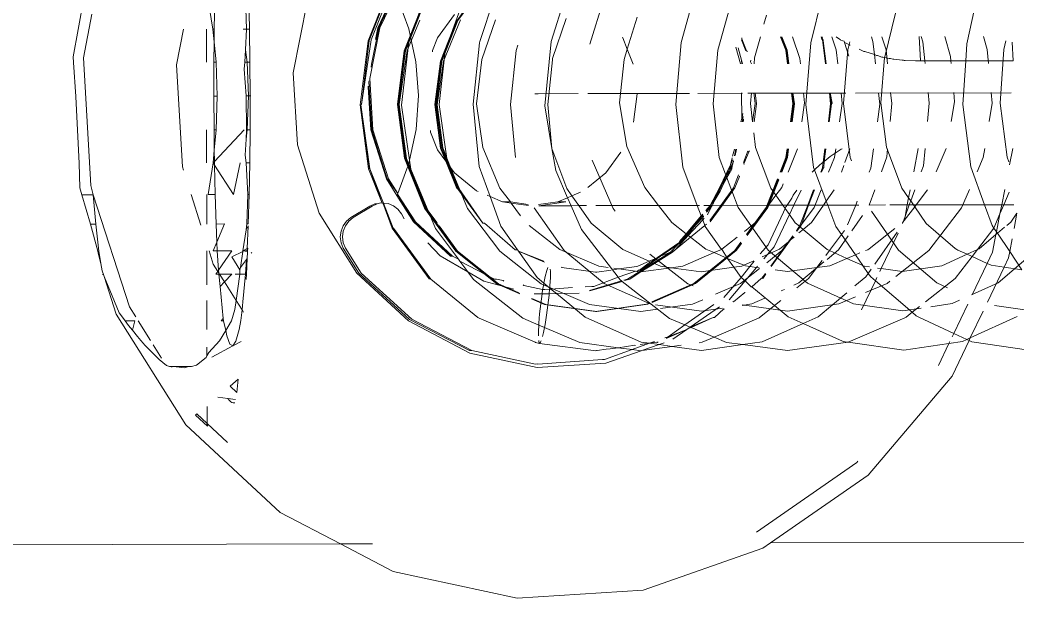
# Model space of a CAD drawing. Header units: millimetres. Extents: x 567392 to 582402, y 4512800 to 4518063.
# Drawn here: x 569163.298 to 569167.962, y 4514460.156 to 4514462.859 of the extents above; entities that cross this region are included whole.
import ezdxf

# ---------------------------------------------------------------- set-up
doc = ezdxf.new("R2010")
doc.units = ezdxf.units.MM
doc.layers.add('a_8', color=8, linetype='Continuous', lineweight=0)

# ---------------------------------------------------------------- blocks, each defined once
blk = doc.blocks.new('A$C4A613EE6')
for p, q in [((560.983, -400.029), (561.071, -439.937)), ((547.807, -427.984), (548.903, -429.287)), ((550.201, -427.819), (549.964, -429.452)), ((552.049, -427.848), (551.663, -430.512)), ((538.521, -428.579), (537.654, -428.633)), ((538.526, -430.802), (538.521, -428.579)), ((545.255, -428.554), (545.256, -429.017)), ((545.657, -428.406), (546.066, -428.691)), ((546.365, -428.531), (545.657, -428.406)), ((548.297, -428.174), (547.448, -428.742)), ((548.297, -428.174), (548.176, -429.009)), ((550.489, -428.395), (551.485, -430.588)), ((538, -429.016), (537.598, -428.93)), ((540.513, -429.192), (538, -429.016)), ((540.017, -428.683), (540.033, -435.95)), ((543.033, -428.866), (540.513, -429.192)), ((543.398, -428.754), (542.624, -428.603)), ((543.249, -428.786), (543.033, -428.866)), ((545.256, -429.117), (544.547, -428.978)), ((544.675, -428.767), (545.256, -429.017)), ((545.256, -429.017), (545.679, -429.199)), ((545.256, -429.017), (545.256, -429.117)), ((546.066, -428.691), (546.223, -428.877)), ((546.312, -428.983), (546.591, -429.315)), ((547.448, -428.742), (546.591, -429.315)), ((547.448, -428.742), (546.848, -428.625)), ((547.733, -428.798), (547.448, -428.742)), ((548.176, -429.009), (547.733, -428.798)), ((548.176, -429.009), (548.09, -429.605)), ((549.807, -429.788), (548.176, -429.009)), ((545.679, -429.199), (545.256, -429.117)), ((545.256, -429.117), (545.258, -429.917)), ((545.679, -429.199), (546.349, -429.488)), ((546.519, -429.364), (545.679, -429.199)), ((546.349, -429.488), (546.222, -429.562)), ((546.519, -429.364), (546.349, -429.488)), ((546.349, -429.488), (547.352, -430.254)), ((546.591, -429.315), (546.519, -429.364)), ((546.654, -429.39), (546.519, -429.364)), ((546.591, -429.315), (546.654, -429.39)), ((546.654, -429.39), (547.317, -430.178)), ((547.479, -429.551), (546.654, -429.39)), ((548.903, -429.287), (549.467, -430.527)), ((537.389, -429.967), (538.003, -429.793)), ((538.003, -429.793), (538.65, -429.733)), ((540.005, -429.608), (540.514, -429.561)), ((540.514, -429.561), (541.362, -429.703)), ((542.627, -429.914), (543.054, -429.986)), ((545.258, -429.917), (543.492, -430.567)), ((546.222, -429.562), (545.258, -429.917)), ((545.258, -429.917), (545.265, -433.125)), ((548, -429.799), (547.479, -429.551)), ((548, -429.799), (547.676, -430.502)), ((548.09, -429.605), (548, -429.799)), ((549.477, -430.504), (548, -429.799)), ((537.732, -430.747), (535.147, -430.191)), ((543.054, -429.986), (543.715, -430.27)), ((547.317, -430.178), (547.352, -430.254)), ((547.352, -430.254), (547.57, -430.734)), ((547.352, -430.254), (547.676, -430.502)), ((551.485, -430.588), (550.236, -429.992)), ((538.526, -430.802), (537.732, -430.747)), ((540.569, -430.944), (538.526, -430.802)), ((538.527, -431.501), (538.526, -430.802)), ((543.492, -430.567), (540.569, -430.944)), ((544.551, -430.63), (545.4, -430.995)), ((547.57, -430.734), (547.384, -431.176)), ((547.676, -430.502), (547.57, -430.734)), ((547.57, -430.734), (548.106, -431.914)), ((547.676, -430.502), (548.705, -431.289)), ((551.272, -431.361), (549.906, -430.709)), ((551.556, -430.745), (551.272, -431.361)), ((551.485, -430.588), (551.556, -430.745)), ((551.602, -430.644), (551.485, -430.588)), ((551.602, -430.644), (551.556, -430.745)), ((551.556, -430.745), (551.65, -430.952)), ((551.663, -430.512), (551.602, -430.644)), ((553.269, -431.44), (551.602, -430.644)), ((540.009, -431.363), (540.44, -431.323)), ((540.44, -431.323), (541.366, -431.478)), ((545.4, -430.995), (547.402, -432.526)), ((547.31, -431.299), (546.127, -432.649)), ((547.346, -431.221), (547.31, -431.299)), ((547.384, -431.176), (547.346, -431.221)), ((548.705, -431.289), (549.801, -432.687)), ((549.726, -431.099), (549.878, -431.433)), ((551.272, -431.361), (550.519, -432.998)), ((551.428, -431.435), (551.272, -431.361)), ((551.65, -430.952), (551.742, -431.585)), ((537.393, -431.782), (538.325, -431.519)), ((538.325, -431.519), (538.527, -431.501)), ((538.527, -431.501), (538.654, -431.489)), ((538.53, -432.717), (538.527, -431.501)), ((542.631, -431.72), (543.719, -432.188)), ((549.144, -431.649), (548.914, -432.148)), ((549.878, -431.433), (550.023, -432.427)), ((551.742, -431.585), (551.649, -431.541)), ((551.742, -431.585), (552.05, -433.698)), ((552.778, -432.079), (551.742, -431.585)), ((557.902, -435.359), (553.269, -431.44)), ((548.914, -432.148), (547.38, -433.946)), ((548.106, -431.914), (548.378, -433.779)), ((537.642, -432.812), (538.53, -432.717)), ((538.53, -432.717), (538.657, -432.703)), ((538.53, -432.916), (538.53, -432.717)), ((540.012, -432.558), (540.514, -432.504)), ((540.514, -432.504), (541.368, -432.583)), ((542.633, -432.7), (543.43, -432.774)), ((543.43, -432.774), (543.721, -432.879)), ((544.555, -432.583), (545.265, -433.125)), ((546.127, -432.649), (545.348, -433.188)), ((547.402, -432.526), (548.617, -434.076)), ((537.395, -432.89), (537.642, -432.812)), ((537.395, -432.981), (538.53, -432.916)), ((538.512, -433.632), (538.531, -433.157)), ((538.531, -433.157), (538.53, -432.916)), ((542.634, -433.02), (543.721, -433.232)), ((544.557, -433.183), (545.08, -433.374)), ((545.265, -433.125), (545.348, -433.188)), ((545.265, -433.125), (545.265, -433.245)), ((545.348, -433.188), (545.265, -433.245)), ((545.348, -433.188), (545.988, -433.675)), ((550.021, -432.967), (550.286, -433.306)), ((550.09, -432.886), (550.214, -433.739)), ((550.445, -433.121), (550.286, -433.306)), ((550.445, -433.121), (550.519, -432.998)), ((538.504, -433.718), (538.513, -433.684)), ((538.513, -433.684), (538.512, -433.632)), ((544.941, -433.47), (544.486, -433.785)), ((544.557, -433.395), (544.941, -433.47)), ((545.08, -433.374), (544.941, -433.47)), ((544.941, -433.47), (545.266, -433.534)), ((545.265, -433.245), (545.08, -433.374)), ((545.08, -433.374), (545.266, -433.441)), ((545.265, -433.245), (545.266, -433.441)), ((545.266, -433.441), (545.812, -433.64)), ((545.266, -433.441), (545.266, -433.534)), ((545.266, -433.534), (545.812, -433.64)), ((545.266, -433.534), (545.268, -434.354)), ((545.812, -433.64), (545.988, -433.675)), ((545.812, -433.64), (546.054, -433.728)), ((545.988, -433.675), (546.054, -433.728)), ((550.286, -433.306), (548.82, -435.026)), ((550.286, -433.306), (550.506, -433.586)), ((550.547, -433.642), (550.506, -433.586)), ((550.547, -433.642), (551.683, -436.302)), ((552.05, -433.698), (551.683, -436.302)), ((538.337, -434.591), (536.292, -434.082)), ((538.456, -434.157), (538.504, -433.771)), ((538.456, -434.21), (538.456, -434.157)), ((538.504, -433.771), (538.504, -433.718)), ((544.486, -433.785), (542.571, -434.505)), ((547.38, -433.946), (545.557, -435.208)), ((546.054, -433.728), (546.099, -433.763)), ((546.099, -433.763), (546.132, -433.757)), ((546.374, -434.114), (547.319, -435.316)), ((546.532, -434.005), (548.029, -435.051)), ((546.593, -433.963), (548.241, -434.749)), ((548.378, -433.779), (548.241, -434.749)), ((550.214, -433.739), (549.888, -436.046)), ((537.399, -434.72), (538.008, -434.527)), ((538.008, -434.527), (538.661, -434.457)), ((538.376, -434.594), (538.337, -434.591)), ((538.361, -434.677), (538.376, -434.594)), ((538.376, -434.594), (538.422, -434.38)), ((540.489, -434.765), (538.376, -434.594)), ((538.422, -434.327), (538.456, -434.21)), ((538.422, -434.38), (538.422, -434.327)), ((540.016, -434.312), (540.524, -434.257)), ((542.571, -434.505), (540.489, -434.765)), ((540.524, -434.257), (541.372, -434.336)), ((542.637, -434.453), (543.01, -434.487)), ((543.01, -434.487), (543.725, -434.747)), ((545.268, -434.549), (545.27, -435.316)), ((548.836, -434.355), (548.933, -434.479)), ((548.933, -434.479), (549.364, -435.489)), ((537.618, -435.142), (538.238, -435.073)), ((538.094, -435.514), (538.238, -435.073)), ((538.238, -435.073), (538.285, -434.98)), ((538.238, -435.073), (538.662, -435.027)), ((538.285, -434.928), (538.361, -434.73)), ((538.285, -434.98), (538.285, -434.928)), ((538.361, -434.73), (538.361, -434.677)), ((540.017, -434.878), (540.56, -434.818)), ((540.56, -434.818), (541.373, -434.934)), ((544.561, -435.051), (545.279, -435.312)), ((548.241, -434.749), (548.216, -434.922)), ((548.241, -434.749), (548.374, -434.813)), ((548.82, -435.026), (548.633, -435.244)), ((548.664, -434.951), (548.82, -435.026)), ((548.82, -435.026), (550.175, -435.672)), ((537.4, -435.215), (537.618, -435.142)), ((537.979, -435.784), (538.094, -435.567)), ((538.094, -435.567), (538.094, -435.514)), ((542.638, -435.113), (543.553, -435.243)), ((543.553, -435.243), (543.726, -435.314)), ((547.319, -435.316), (547.36, -435.372)), ((547.36, -435.372), (547.394, -435.491)), ((548.468, -435.358), (548.124, -435.596)), ((548.136, -435.533), (548.124, -435.596)), ((548.164, -435.295), (548.136, -435.533)), ((548.272, -435.221), (548.468, -435.358)), ((548.633, -435.244), (548.468, -435.358)), ((548.468, -435.358), (548.635, -435.474)), ((548.635, -435.474), (549.056, -435.98)), ((561.071, -439.937), (557.902, -435.359)), ((545.09, -435.873), (545.271, -435.947)), ((545.271, -435.805), (545.271, -435.947)), ((545.271, -435.947), (546.202, -436.329)), ((545.271, -435.947), (545.274, -437.254)), ((545.755, -435.623), (546.476, -436.126)), ((547.595, -435.962), (546.647, -436.618)), ((547.505, -435.751), (547.595, -435.962)), ((548.1, -435.613), (547.595, -435.962)), ((547.595, -435.962), (547.765, -436.359)), ((548.1, -435.613), (547.765, -436.359)), ((548.124, -435.596), (548.1, -435.613)), ((548.1, -435.613), (548.114, -435.645)), ((549.562, -435.951), (549.895, -436.731)), ((557.315, -435.897), (557.251, -435.843)), ((560.56, -440.584), (557.315, -435.897)), ((537.597, -436.555), (537.608, -436.485)), ((537.608, -436.485), (537.675, -436.464)), ((538.016, -436.321), (537.646, -436.229)), ((537.675, -436.464), (537.778, -436.219)), ((537.675, -436.464), (538.311, -436.263)), ((537.778, -436.219), (537.805, -436.222)), ((540.529, -436.525), (538.016, -436.321)), ((540.034, -436.402), (540.035, -436.849)), ((543.041, -436.211), (540.529, -436.525)), ((542.641, -436.219), (543.283, -436.453)), ((543.204, -436.15), (543.041, -436.211)), ((543.419, -436.502), (543.729, -436.615)), ((546.457, -436.476), (546.647, -436.618)), ((546.718, -436.295), (547.361, -436.744)), ((547.765, -436.359), (547.397, -437.178)), ((547.765, -436.359), (548.107, -437.16)), ((549.888, -436.046), (548.923, -438.195)), ((549.376, -436.364), (550.494, -437.706)), ((551.641, -436.558), (551.662, -436.446)), ((551.683, -436.302), (551.662, -436.446)), ((551.683, -436.302), (552.074, -439.143)), ((537.404, -436.862), (537.542, -436.651)), ((537.404, -437.059), (538.019, -436.853)), ((537.579, -436.641), (537.597, -436.555)), ((538.019, -436.853), (538.666, -436.782)), ((540.021, -436.633), (540.529, -436.577)), ((540.035, -436.849), (540.044, -440.994)), ((540.529, -436.577), (541.377, -436.697)), ((542.663, -436.622), (542.642, -436.582)), ((542.642, -436.877), (543.05, -436.935)), ((543.008, -437.141), (542.663, -436.622)), ((543.05, -436.935), (543.73, -437.213)), ((544.565, -436.951), (545.095, -437.321)), ((546.269, -436.879), (545.274, -437.254)), ((546.647, -436.618), (546.269, -436.879)), ((546.647, -436.618), (547.397, -437.178)), ((547.361, -436.744), (547.81, -437.283)), ((549.895, -436.731), (550.226, -439.137)), ((550.809, -438.41), (551.641, -436.558)), ((537.548, -437.503), (538.667, -437.357)), ((537.587, -437.47), (538.667, -437.321)), ((540.022, -437.144), (540.508, -437.049)), ((540.022, -437.144), (540.533, -437.077)), ((540.022, -437.18), (540.544, -437.118)), ((540.508, -437.049), (540.533, -437.077)), ((540.533, -437.077), (541.378, -437.185)), ((540.544, -437.118), (541.378, -437.226)), ((542.643, -437.346), (543.232, -437.421)), ((542.643, -437.389), (543.27, -437.469)), ((543.232, -437.421), (543.008, -437.141)), ((543.232, -437.421), (543.523, -437.433)), ((543.27, -437.469), (543.232, -437.421)), ((543.523, -437.433), (543.526, -437.459)), ((545.095, -437.321), (543.63, -437.873)), ((545.274, -437.254), (545.095, -437.321)), ((545.095, -437.321), (545.275, -437.447)), ((545.274, -437.254), (545.275, -437.447)), ((547.352, -437.277), (546.412, -438.404)), ((547.397, -437.178), (547.352, -437.277)), ((547.397, -437.178), (547.625, -437.348)), ((547.933, -437.432), (548.915, -438.61)), ((548.107, -437.16), (548.191, -437.771)), ((537.694, -438.052), (535.375, -437.474)), ((537.405, -437.523), (537.488, -437.507)), ((537.405, -437.56), (537.535, -437.527)), ((537.488, -437.507), (537.545, -437.467)), ((537.535, -437.527), (537.548, -437.503)), ((537.545, -437.467), (537.587, -437.47)), ((543.27, -437.469), (543.528, -437.503)), ((543.398, -437.63), (543.27, -437.469)), ((543.63, -437.873), (543.398, -437.63)), ((543.63, -437.873), (543.511, -437.917)), ((543.526, -437.459), (543.731, -437.54)), ((543.528, -437.503), (543.731, -437.583)), ((543.732, -437.98), (543.63, -437.873)), ((544.566, -437.556), (545.393, -437.895)), ((544.567, -437.871), (545.276, -438.151)), ((545.275, -437.447), (546.087, -438.015)), ((545.275, -437.447), (545.276, -438.151)), ((545.393, -437.895), (546.486, -438.712)), ((547.858, -437.522), (548.191, -437.771)), ((548.191, -437.771), (548.378, -439.131)), ((548.191, -437.771), (548.713, -438.16)), ((550.494, -437.706), (550.809, -438.41)), ((540.569, -438.284), (537.694, -438.052)), ((540.025, -438.388), (540.498, -438.336)), ((540.498, -438.336), (541.381, -438.461)), ((543.511, -437.917), (540.569, -438.284)), ((544.567, -437.913), (545.276, -438.193)), ((545.276, -438.151), (546.303, -438.533)), ((545.276, -438.151), (545.276, -438.193)), ((545.276, -438.193), (546.263, -438.582)), ((545.276, -438.193), (545.278, -438.841)), ((546.087, -438.015), (546.412, -438.404)), ((548.923, -438.195), (547.384, -440.038)), ((548.713, -438.16), (549.141, -438.7)), ((537.408, -438.903), (538.419, -438.564)), ((538.419, -438.564), (538.67, -438.536)), ((540.534, -438.816), (540.026, -438.893)), ((540.534, -438.83), (540.026, -438.897)), ((540.534, -438.816), (541.382, -438.924)), ((540.534, -438.83), (541.382, -438.938)), ((542.646, -438.667), (543.734, -439.113)), ((545.278, -438.841), (544.568, -438.502)), ((544.813, -438.878), (544.569, -438.697)), ((546.104, -438.772), (545.712, -439.048)), ((546.263, -438.582), (546.104, -438.772)), ((546.309, -438.56), (546.263, -438.582)), ((546.263, -438.582), (546.308, -438.6)), ((546.412, -438.404), (546.303, -438.533)), ((546.303, -438.533), (546.309, -438.56)), ((546.308, -438.6), (546.477, -438.723)), ((546.309, -438.56), (546.498, -438.698)), ((546.412, -438.404), (546.577, -438.603)), ((546.766, -438.83), (546.902, -438.993)), ((548.915, -438.61), (549.02, -438.845)), ((550.493, -439.113), (550.809, -438.41)), ((550.809, -438.41), (551.668, -440.328)), ((538.024, -439.158), (537.409, -439.403)), ((538.024, -439.173), (537.409, -439.418)), ((537.409, -439.402), (538.022, -439.183)), ((538.024, -439.188), (537.409, -439.433)), ((538.006, -439.199), (537.409, -439.444)), ((538.024, -439.202), (537.409, -439.448)), ((538.024, -439.217), (537.41, -439.462)), ((538.671, -439.098), (538.006, -439.199)), ((538.022, -439.183), (538.671, -439.106)), ((538.671, -439.074), (538.024, -439.158)), ((538.671, -439.088), (538.024, -439.173)), ((538.671, -439.103), (538.024, -439.188)), ((538.671, -439.118), (538.024, -439.202)), ((538.671, -439.133), (538.024, -439.217)), ((540.534, -438.845), (540.026, -438.911)), ((540.534, -438.86), (540.026, -438.926)), ((540.534, -438.875), (540.026, -438.941)), ((540.026, -438.945), (540.534, -438.884)), ((540.534, -438.889), (540.026, -438.956)), ((540.534, -438.845), (541.382, -438.953)), ((540.534, -438.86), (541.382, -438.968)), ((540.534, -438.875), (541.382, -438.983)), ((540.534, -438.884), (541.382, -438.994)), ((540.534, -438.889), (541.382, -438.997)), ((542.647, -439.085), (543.046, -439.136)), ((542.647, -439.1), (543.046, -439.151)), ((542.647, -439.115), (543.046, -439.165)), ((542.647, -439.129), (543.046, -439.18)), ((542.647, -439.144), (543.046, -439.195)), ((542.647, -439.157), (543.048, -439.208)), ((542.647, -439.159), (543.046, -439.209)), ((543.046, -439.136), (543.735, -439.408)), ((543.046, -439.151), (543.735, -439.423)), ((543.046, -439.165), (543.735, -439.438)), ((543.046, -439.18), (543.735, -439.453)), ((543.046, -439.195), (543.735, -439.468)), ((543.046, -439.209), (543.735, -439.482)), ((543.048, -439.208), (543.735, -439.48)), ((544.813, -438.878), (544.943, -438.934)), ((545.278, -439.16), (544.943, -438.934)), ((545.712, -439.048), (545.278, -438.841)), ((545.278, -438.841), (545.278, -439.16)), ((545.354, -439.211), (545.278, -439.16)), ((545.278, -439.16), (545.279, -439.352)), ((545.429, -439.247), (545.279, -439.352)), ((545.354, -439.211), (545.429, -439.247)), ((545.712, -439.048), (545.429, -439.247)), ((545.429, -439.247), (545.609, -439.331)), ((547.221, -439.768), (545.712, -439.048)), ((546.713, -438.894), (546.985, -439.092)), ((546.719, -438.886), (547.4, -439.394)), ((546.733, -438.87), (546.902, -438.993)), ((546.902, -438.993), (548.141, -439.898)), ((546.902, -438.993), (546.985, -439.092)), ((546.985, -439.092), (548.123, -439.92)), ((546.985, -439.092), (547.336, -439.514)), ((548.378, -439.131), (548.302, -439.706)), ((549.216, -439.281), (549.283, -439.431)), ((550.226, -439.137), (549.943, -441.258)), ((549.968, -439.741), (550.493, -439.113)), ((552.074, -439.143), (551.796, -441.226)), ((544.041, -439.603), (545.386, -440.134)), ((544.042, -439.601), (545.388, -440.132)), ((544.05, -439.592), (545.386, -440.121)), ((544.06, -439.581), (545.386, -440.106)), ((544.07, -439.571), (545.386, -440.091)), ((544.08, -439.56), (545.386, -440.076)), ((544.09, -439.549), (545.386, -440.061)), ((544.285, -439.339), (544.453, -439.408)), ((544.453, -439.408), (544.815, -439.678)), ((544.815, -439.678), (544.478, -439.916)), ((545.279, -439.352), (544.815, -439.678)), ((544.815, -439.678), (545.28, -440.025)), ((545.279, -439.352), (545.28, -440.025)), ((545.609, -439.331), (547.125, -440.046)), ((547.589, -440.079), (547.221, -439.768)), ((547.336, -439.514), (547.589, -440.079)), ((547.4, -439.394), (547.966, -440.107)), ((549.1, -440.802), (549.968, -439.741)), ((549.73, -439.441), (549.968, -439.741)), ((549.968, -439.741), (550.539, -440.459)), ((536.812, -440.237), (536.387, -440.119)), ((544.478, -439.916), (542.584, -440.63)), ((545.28, -440.025), (546.087, -440.628)), ((545.28, -440.025), (545.285, -442.194)), ((547.384, -440.038), (545.379, -441.448)), ((545.386, -440.061), (546.694, -441.017)), ((545.386, -440.076), (546.683, -441.024)), ((545.386, -440.091), (546.673, -441.032)), ((545.386, -440.106), (546.663, -441.039)), ((545.386, -440.121), (546.652, -441.046)), ((545.386, -440.134), (546.643, -441.052)), ((545.388, -440.132), (546.649, -441.049)), ((547.125, -440.046), (547.559, -440.409)), ((547.589, -440.079), (547.694, -440.314)), ((547.788, -440.248), (547.589, -440.079)), ((548.471, -440.173), (548.694, -440.335)), ((548.489, -440.152), (548.691, -440.278)), ((549.628, -440.203), (549.896, -440.802)), ((561.314, -440.288), (561.071, -439.937)), ((538.392, -440.678), (537.412, -440.404)), ((538.674, -440.703), (538.392, -440.678)), ((540.03, -440.65), (540.536, -440.583)), ((540.03, -440.709), (540.524, -440.65)), ((540.524, -440.65), (541.386, -440.768)), ((540.536, -440.583), (541.386, -440.692)), ((542.584, -440.63), (541.902, -440.708)), ((546.087, -440.628), (546.503, -441.151)), ((547.903, -440.696), (548.143, -440.897)), ((548.185, -440.583), (548.13, -440.537)), ((548.185, -440.583), (548.143, -440.897)), ((548.2, -440.469), (548.185, -440.583)), ((548.818, -441.119), (548.185, -440.583)), ((548.239, -440.451), (548.939, -441.332)), ((548.691, -440.278), (548.7, -440.306)), ((548.7, -440.306), (548.694, -440.335)), ((548.694, -440.335), (548.702, -440.364)), ((548.702, -440.364), (549.1, -440.802)), ((550.539, -440.459), (551.448, -442.571)), ((551.668, -440.328), (551.796, -441.226)), ((563.274, -445.891), (561.314, -440.288)), ((537.495, -441.274), (538.055, -441.051)), ((537.552, -441.29), (538.066, -441.079)), ((538.055, -441.051), (538.089, -441.014)), ((538.502, -440.849), (538.574, -440.863)), ((538.574, -440.863), (538.675, -440.826)), ((540.521, -440.868), (540.03, -440.824)), ((541.386, -440.768), (540.521, -440.868)), ((542.735, -440.909), (542.745, -440.936)), ((542.745, -440.936), (543.349, -441.172)), ((542.758, -440.971), (542.784, -441)), ((542.784, -441), (543.283, -441.197)), ((543.349, -441.172), (543.374, -441.162)), ((547.874, -440.716), (548.083, -441.181)), ((548.116, -441.102), (548.083, -441.181)), ((548.143, -440.897), (548.116, -441.102)), ((548.143, -440.897), (548.664, -441.304)), ((548.664, -441.304), (548.818, -441.119)), ((548.818, -441.119), (549.096, -440.831)), ((549.708, -441.872), (548.818, -441.119)), ((549.1, -440.802), (549.096, -440.831)), ((549.337, -441.127), (549.367, -441.133)), ((549.367, -441.133), (549.796, -441.664)), ((549.896, -440.802), (549.962, -441.262)), ((537.46, -441.265), (537.495, -441.274)), ((538.676, -441.34), (537.89, -441.552)), ((538.492, -441.284), (537.924, -441.437)), ((538.676, -441.234), (538.492, -441.284)), ((538.676, -441.274), (538.492, -441.284)), ((541.23, -441.278), (540.031, -441.294)), ((540.044, -441.245), (540.049, -443.334)), ((541.23, -441.278), (540.987, -441.226)), ((541.387, -441.26), (541.13, -441.21)), ((541.387, -441.316), (541.23, -441.278)), ((541.301, -441.19), (541.248, -441.196)), ((541.387, -441.211), (541.301, -441.19)), ((542.959, -441.591), (542.653, -441.517)), ((542.959, -441.591), (542.653, -441.551)), ((542.968, -441.62), (542.653, -441.551)), ((542.993, -441.704), (542.653, -441.622)), ((545.379, -441.448), (543.045, -442.328)), ((543.853, -441.421), (544.468, -441.664)), ((543.917, -441.397), (543.943, -441.387)), ((543.943, -441.387), (544.462, -441.593)), ((544.462, -441.593), (545.285, -442.194)), ((546.772, -441.491), (547.339, -442.205)), ((547.013, -441.322), (547.396, -441.601)), ((547.019, -441.318), (547.397, -441.593)), ((547.022, -441.316), (547.395, -441.589)), ((547.032, -441.308), (547.395, -441.574)), ((547.042, -441.301), (547.395, -441.559)), ((547.052, -441.294), (547.395, -441.545)), ((547.063, -441.287), (547.395, -441.53)), ((547.395, -441.53), (548.938, -443.441)), ((547.395, -441.545), (548.939, -443.456)), ((547.395, -441.559), (548.939, -443.471)), ((547.395, -441.574), (548.939, -443.486)), ((547.395, -441.589), (548.939, -443.5)), ((547.396, -441.601), (548.939, -443.511)), ((547.397, -441.593), (548.939, -443.493)), ((548.083, -441.181), (547.763, -441.937)), ((548.083, -441.181), (548.125, -441.275)), ((548.125, -441.275), (548.178, -441.645)), ((548.178, -441.645), (548.664, -441.304)), ((548.664, -441.304), (549.598, -442.113)), ((548.939, -441.332), (549.443, -442.502)), ((551.796, -441.226), (551.695, -441.986)), ((551.796, -441.226), (552.073, -443.152)), ((538.031, -442.392), (535.691, -441.74)), ((543.387, -441.8), (543.059, -441.72)), ((543.387, -441.8), (543.15, -441.686)), ((543.23, -441.656), (543.199, -441.668)), ((543.307, -441.694), (543.23, -441.656)), ((543.351, -441.686), (543.307, -441.694)), ((543.597, -441.85), (543.307, -441.694)), ((543.432, -441.724), (543.351, -441.686)), ((543.597, -441.85), (543.387, -441.8)), ((544.47, -442.316), (543.387, -441.8)), ((544.283, -442.13), (543.432, -441.724)), ((543.597, -441.745), (543.432, -441.724)), ((544.283, -442.13), (543.597, -441.745)), ((543.688, -441.899), (543.597, -441.85)), ((544.47, -442.316), (543.688, -441.899)), ((545.09, -442.561), (543.688, -441.899)), ((544.468, -441.664), (545.285, -442.258)), ((547.339, -442.205), (547.763, -441.937)), ((547.763, -441.937), (547.496, -442.57)), ((547.763, -441.937), (548.178, -441.645)), ((548.178, -441.645), (548.397, -443.172)), ((549.796, -441.664), (549.785, -441.69)), ((550.133, -442.082), (550.122, -442.108)), ((551.695, -441.986), (551.448, -442.571)), ((540.542, -442.617), (538.031, -442.392)), ((543.045, -442.328), (540.542, -442.617)), ((544.619, -442.29), (544.283, -442.13)), ((545.175, -442.652), (544.47, -442.316)), ((545.286, -442.752), (544.47, -442.316)), ((545.09, -442.561), (544.619, -442.29)), ((545.174, -442.602), (545.09, -442.561)), ((545.285, -442.258), (545.275, -442.64)), ((545.285, -442.194), (546.052, -442.754)), ((545.285, -442.194), (545.285, -442.258)), ((545.285, -442.258), (545.996, -442.775)), ((546.28, -442.98), (547.349, -442.228)), ((547.496, -442.57), (547.336, -442.949)), ((547.339, -442.205), (547.349, -442.228)), ((547.349, -442.228), (547.496, -442.57)), ((547.496, -442.57), (548.127, -444.034)), ((550.978, -443.685), (550.033, -442.32)), ((550.093, -442.177), (550.235, -443.162)), ((550.122, -442.108), (550.524, -442.549)), ((550.524, -442.549), (550.535, -442.58)), ((545.275, -442.64), (545.174, -442.602)), ((545.286, -442.752), (545.175, -442.652)), ((545.286, -442.665), (545.275, -442.64)), ((545.336, -442.692), (545.286, -442.665)), ((545.286, -442.698), (545.286, -442.665)), ((545.286, -442.698), (545.286, -442.752)), ((545.45, -442.839), (545.286, -442.698)), ((545.286, -442.752), (545.287, -443.043)), ((545.528, -442.952), (545.286, -442.752)), ((545.45, -442.839), (545.286, -442.752)), ((545.606, -442.922), (545.336, -442.692)), ((545.722, -442.879), (545.336, -442.692)), ((545.565, -442.938), (545.45, -442.839)), ((545.606, -442.922), (545.45, -442.839)), ((545.963, -443.1), (545.89, -443.032)), ((545.963, -443.1), (546.223, -443.001)), ((546.163, -442.929), (546.223, -443.001)), ((546.223, -443.001), (546.28, -442.98)), ((546.223, -443.001), (546.775, -443.671)), ((547.336, -442.949), (546.775, -443.671)), ((549.924, -442.578), (550.874, -443.932)), ((550.535, -442.58), (550.534, -442.615)), ((550.534, -442.615), (550.978, -443.685)), ((550.534, -442.615), (550.998, -443.638)), ((551.448, -442.571), (550.998, -443.638)), ((551.448, -442.571), (551.687, -443.127)), ((534.996, -443.362), (537.669, -444.107)), ((543.505, -444.026), (545.288, -443.354)), ((545.287, -443.259), (545.288, -443.354)), ((545.288, -443.354), (545.783, -443.167)), ((545.288, -443.354), (545.292, -445.167)), ((545.783, -443.167), (545.705, -443.101)), ((545.819, -443.154), (545.741, -443.088)), ((545.783, -443.167), (545.819, -443.154)), ((546.618, -443.873), (545.783, -443.167)), ((545.809, -443.062), (545.784, -443.072)), ((545.882, -443.13), (545.809, -443.062)), ((545.819, -443.154), (545.882, -443.13)), ((546.645, -443.838), (545.819, -443.154)), ((545.882, -443.13), (545.963, -443.1)), ((546.173, -443.401), (545.882, -443.13)), ((546.692, -443.777), (545.963, -443.1)), ((546.645, -443.838), (546.173, -443.401)), ((546.663, -443.815), (546.173, -443.401)), ((548.397, -443.172), (548.202, -444.575)), ((548.938, -443.441), (549.821, -445.462)), ((548.939, -443.456), (549.817, -445.467)), ((548.939, -443.471), (549.813, -445.473)), ((548.939, -443.486), (549.809, -445.478)), ((548.939, -443.493), (549.811, -445.475)), ((548.939, -443.5), (549.805, -445.483)), ((549.702, -443.104), (549.907, -443.58)), ((550.235, -443.162), (549.936, -445.315)), ((551.687, -443.127), (551.707, -443.268)), ((552.073, -443.152), (551.882, -444.528)), ((540.05, -443.716), (540.058, -447.193)), ((546.618, -443.873), (546.089, -444.553)), ((546.645, -443.838), (546.618, -443.873)), ((546.981, -444.181), (546.618, -443.873)), ((546.663, -443.815), (546.645, -443.838)), ((546.813, -443.995), (546.645, -443.838)), ((546.692, -443.777), (546.663, -443.815)), ((546.981, -444.084), (546.663, -443.815)), ((546.775, -443.671), (546.692, -443.777)), ((547.367, -444.389), (546.692, -443.777)), ((546.775, -443.671), (547.367, -444.389)), ((548.954, -443.799), (547.566, -445.583)), ((548.939, -443.511), (549.802, -445.487)), ((549.056, -443.556), (548.954, -443.799)), ((549.907, -443.58), (550.116, -445.084)), ((550.874, -443.932), (550.571, -444.649)), ((550.978, -443.685), (550.874, -443.932)), ((550.874, -443.932), (551.427, -444.721)), ((550.998, -443.638), (550.978, -443.685)), ((550.978, -443.685), (551.041, -443.777)), ((550.998, -443.638), (551.041, -443.777)), ((551.088, -443.844), (551.041, -443.777)), ((551.537, -444.493), (551.088, -443.844)), ((551.088, -443.844), (551.497, -444.781)), ((551.088, -443.844), (551.427, -444.721)), ((537.669, -444.107), (540.564, -444.366)), ((540.564, -444.366), (543.505, -444.026)), ((546.981, -444.136), (546.813, -443.995)), ((546.981, -444.181), (546.813, -443.995)), ((547.11, -444.27), (546.981, -444.084)), ((546.981, -444.181), (546.981, -444.136)), ((547.008, -444.175), (546.981, -444.181)), ((547.727, -445.215), (547.008, -444.175)), ((547.11, -444.27), (547.008, -444.175)), ((547.665, -445.072), (547.11, -444.27)), ((547.454, -444.59), (547.11, -444.27)), ((547.367, -444.389), (547.377, -444.412)), ((547.377, -444.412), (547.454, -444.59)), ((547.48, -444.508), (547.377, -444.412)), ((548.127, -444.034), (548.202, -444.575)), ((551.824, -444.109), (551.882, -444.528)), ((546.089, -444.553), (545.292, -445.167)), ((547.454, -444.59), (547.48, -444.614)), ((548.008, -445.353), (547.48, -444.508)), ((547.981, -445.415), (547.48, -444.614)), ((547.48, -444.614), (547.665, -445.072)), ((548.202, -444.575), (548.133, -445.07)), ((548.202, -444.575), (548.399, -445.995)), ((550.571, -444.649), (548.839, -446.876)), ((551.427, -444.721), (551.483, -444.879)), ((551.427, -444.721), (551.497, -444.781)), ((551.497, -444.781), (551.493, -444.81)), ((551.882, -444.528), (551.796, -445.145)), ((551.882, -444.528), (552.079, -445.956)), ((545.292, -445.167), (544.455, -445.811)), ((545.298, -448.106), (545.292, -445.167)), ((547.95, -445.484), (547.665, -445.072)), ((547.665, -445.072), (547.727, -445.215)), ((547.764, -445.312), (547.727, -445.215)), ((547.78, -445.334), (547.764, -445.312)), ((547.936, -445.516), (547.78, -445.334)), ((547.78, -445.334), (547.897, -445.603)), ((548.008, -445.353), (547.981, -445.415)), ((548.133, -445.07), (548.008, -445.353)), ((548.399, -445.995), (548.008, -445.353)), ((550.133, -445.212), (550.241, -445.99)), ((551.651, -445.35), (551.735, -445.585)), ((551.674, -445.186), (551.692, -445.227)), ((551.692, -445.227), (551.69, -445.261)), ((551.69, -445.261), (551.735, -445.585)), ((551.796, -445.145), (551.713, -444.907)), ((551.796, -445.145), (551.735, -445.585)), ((552.079, -445.956), (551.796, -445.145)), ((544.455, -445.811), (542.537, -446.644)), ((547.897, -445.603), (547.352, -446.834)), ((547.924, -445.543), (547.897, -445.603)), ((547.897, -445.603), (548.13, -446.135)), ((547.924, -445.543), (547.936, -445.516)), ((548.312, -446.059), (547.924, -445.543)), ((547.95, -445.484), (547.936, -445.516)), ((547.981, -445.415), (547.95, -445.484)), ((548.312, -446.006), (547.95, -445.484)), ((548.389, -446.068), (547.981, -445.415)), ((549.907, -445.524), (548.935, -447.718)), ((549.845, -445.583), (549.911, -445.735)), ((549.847, -445.58), (549.911, -445.725)), ((549.851, -445.575), (549.911, -445.711)), ((549.853, -445.572), (549.911, -445.703)), ((549.855, -445.569), (549.911, -445.696)), ((549.859, -445.564), (549.911, -445.681)), ((549.864, -445.559), (549.911, -445.666)), ((549.911, -445.666), (550.246, -448.054)), ((549.911, -445.681), (550.246, -448.069)), ((549.911, -445.696), (550.246, -448.084)), ((549.911, -445.703), (550.246, -448.075)), ((549.911, -445.711), (550.246, -448.098)), ((549.911, -445.725), (550.246, -448.113)), ((549.911, -445.735), (550.246, -448.121)), ((551.735, -445.585), (551.68, -445.977)), ((551.735, -445.585), (551.797, -446.03)), ((551.735, -445.585), (552.027, -446.405)), ((537.983, -446.63), (536.494, -446.165)), ((540.069, -446.173), (540.042, -446.176)), ((541.398, -446.341), (540.069, -446.173)), ((548.13, -446.135), (548.143, -446.19)), ((548.143, -446.19), (548.261, -447.026)), ((548.364, -446.253), (548.261, -447.026)), ((548.312, -446.059), (548.312, -446.006)), ((548.312, -446.103), (548.312, -446.059)), ((548.374, -446.183), (548.312, -446.103)), ((548.374, -446.183), (548.364, -446.253)), ((548.646, -447.059), (548.364, -446.253)), ((548.389, -446.068), (548.374, -446.183)), ((548.399, -445.995), (548.389, -446.068)), ((548.731, -446.616), (548.389, -446.068)), ((548.731, -446.511), (548.399, -445.995)), ((550.241, -445.99), (549.918, -448.401)), ((551.68, -445.977), (550.518, -448.603)), ((551.834, -446.243), (551.83, -446.271)), ((551.83, -446.271), (551.94, -447.055)), ((552.083, -445.985), (552.027, -446.405)), ((552.079, -445.956), (552.083, -445.985)), ((552.666, -447.633), (552.083, -445.985)), ((563.648, -451.788), (563.274, -445.891)), ((537.983, -446.63), (537.449, -446.84)), ((538.687, -446.352), (537.983, -446.63)), ((538.459, -446.778), (537.983, -446.63)), ((542.537, -446.644), (540.486, -446.992)), ((548.807, -446.767), (548.731, -446.511)), ((548.784, -446.796), (548.731, -446.616)), ((552.027, -446.405), (551.94, -447.055)), ((552.027, -446.405), (552.486, -447.691)), ((537.449, -446.84), (537.426, -446.857)), ((540.486, -446.992), (538.459, -446.778)), ((540.058, -447.193), (540.06, -448.471)), ((543.772, -447.64), (542.798, -446.925)), ((545.564, -447.195), (545.436, -447.293)), ((547.352, -446.834), (546.118, -448.326)), ((548.646, -447.059), (546.417, -448.776)), ((548.261, -447.026), (548.23, -447.257)), ((548.261, -447.026), (548.298, -447.294)), ((548.773, -446.961), (548.646, -447.059)), ((549.076, -448.191), (548.646, -447.059)), ((548.817, -446.905), (548.773, -446.961)), ((548.839, -446.876), (548.817, -446.905)), ((549.261, -448.401), (548.817, -446.905)), ((549.284, -448.374), (548.839, -446.876)), ((551.94, -447.055), (551.7, -448.845)), ((551.94, -447.055), (551.993, -447.435)), ((545.436, -447.293), (543.179, -448.274)), ((544.444, -448.477), (543.772, -447.64)), ((548.193, -447.532), (548.136, -447.957)), ((548.312, -447.388), (548.406, -448.047)), ((551.993, -447.435), (552.017, -447.611)), ((552.017, -447.611), (552.077, -448.032)), ((552.486, -447.691), (552.486, -447.797)), ((552.869, -450.842), (552.666, -447.633)), ((537.742, -448.388), (535.699, -447.75)), ((548.136, -447.957), (547.356, -449.789)), ((548.935, -447.718), (547.389, -449.589)), ((548.415, -448.117), (548.199, -449.686)), ((548.415, -448.117), (548.406, -448.047)), ((548.414, -448.078), (548.406, -448.047)), ((550.246, -448.054), (549.921, -450.443)), ((550.246, -448.069), (549.921, -450.458)), ((550.246, -448.075), (549.921, -450.447)), ((550.246, -448.084), (549.921, -450.473)), ((550.246, -448.098), (549.921, -450.487)), ((550.246, -448.113), (549.921, -450.502)), ((550.246, -448.121), (549.921, -450.508)), ((552.085, -448.103), (551.738, -450.733)), ((552.077, -448.032), (552.085, -448.103)), ((552.077, -448.032), (552.078, -448.071)), ((552.078, -448.071), (552.085, -448.103)), ((552.486, -447.797), (552.704, -450.821)), ((545.299, -448.538), (545.3, -448.902)), ((546.118, -448.326), (545.3, -448.902)), ((549.918, -448.401), (548.959, -450.652)), ((549.076, -448.191), (549.076, -448.289)), ((549.096, -448.601), (549.076, -448.289)), ((550.518, -448.603), (549.414, -449.939)), ((540.061, -448.931), (540.066, -450.798)), ((544.842, -449.225), (544.664, -448.814)), ((545.3, -448.902), (544.842, -449.225)), ((545.3, -448.902), (545.301, -449.26)), ((546.417, -448.776), (545.301, -449.26)), ((549.414, -449.939), (549.398, -448.874)), ((551.7, -448.845), (550.994, -450.502)), ((537.619, -450.183), (535.201, -449.428)), ((538.418, -450.122), (536.547, -449.491)), ((544.501, -449.464), (542.625, -450.154)), ((544.927, -449.422), (543.651, -449.977)), ((544.842, -449.225), (544.501, -449.464)), ((544.927, -449.422), (544.842, -449.225)), ((545.301, -449.26), (544.927, -449.422)), ((545.127, -449.883), (544.927, -449.422)), ((545.126, -449.509), (545.127, -449.883)), ((545.304, -450.767), (545.126, -449.509)), ((545.301, -449.26), (545.304, -450.767)), ((549.197, -450.201), (549.134, -449.194)), ((543.651, -449.977), (542.625, -450.154)), ((545.25, -450.779), (545.127, -449.883)), ((547.389, -449.589), (545.409, -450.983)), ((547.356, -449.789), (546.229, -451.219)), ((548.199, -449.686), (548.179, -449.711)), ((549.414, -449.939), (549.197, -450.201)), ((549.419, -450.282), (549.414, -449.939)), ((540.626, -450.494), (537.619, -450.183)), ((538.418, -450.122), (538.486, -450.133)), ((540.565, -450.351), (538.486, -450.133)), ((542.625, -450.154), (540.565, -450.351)), ((542.625, -450.154), (540.626, -450.494)), ((548.191, -450.345), (548.332, -450.396)), ((548.364, -450.228), (548.272, -450.237)), ((548.332, -450.396), (548.614, -450.467)), ((548.66, -450.229), (548.364, -450.228)), ((548.614, -450.467), (548.927, -450.529)), ((549.041, -450.249), (548.66, -450.229)), ((549.15, -450.259), (548.927, -450.529)), ((549.15, -450.259), (549.041, -450.249)), ((549.197, -450.201), (549.15, -450.259)), ((549.201, -450.263), (549.15, -450.259)), ((549.201, -450.263), (549.197, -450.201)), ((549.222, -450.491), (549.201, -450.263)), ((549.419, -450.282), (549.201, -450.263)), ((549.222, -450.491), (549.222, -450.588)), ((549.42, -450.611), (549.419, -450.282)), ((549.482, -450.287), (549.419, -450.282)), ((549.953, -450.34), (549.482, -450.287)), ((549.921, -450.443), (549.641, -451.092)), ((549.921, -450.447), (549.641, -451.092)), ((549.921, -450.458), (549.646, -451.095)), ((549.921, -450.473), (549.651, -451.098)), ((549.921, -450.487), (549.656, -451.1)), ((550.422, -450.404), (549.953, -450.34)), ((550.857, -450.475), (550.422, -450.404)), ((550.994, -450.502), (550.857, -450.475)), ((540.066, -450.798), (540.066, -450.96)), ((548.959, -450.652), (547.429, -452.595)), ((547.944, -450.506), (547.43, -451.717)), ((547.896, -450.539), (547.43, -451.717)), ((548.66, -450.852), (547.43, -451.717)), ((548.927, -450.529), (548.66, -450.852)), ((548.927, -450.529), (548.985, -450.54)), ((548.985, -450.54), (549.222, -450.588)), ((549.036, -451.464), (549.222, -450.588)), ((549.222, -450.588), (549.42, -450.611)), ((549.42, -450.611), (549.889, -450.675)), ((549.429, -450.978), (549.42, -450.611)), ((549.921, -450.502), (549.662, -451.103)), ((549.889, -450.675), (550.36, -450.728)), ((550.36, -450.728), (550.802, -450.766)), ((551.682, -450.94), (550.557, -453.552)), ((550.88, -450.77), (550.563, -451.516)), ((550.802, -450.766), (550.88, -450.77)), ((550.994, -450.502), (550.88, -450.77)), ((550.88, -450.77), (551.183, -450.786)), ((551.228, -450.549), (550.994, -450.502)), ((551.183, -450.786), (551.384, -450.787)), ((551.411, -450.594), (551.228, -450.549)), ((551.612, -450.774), (551.667, -450.769)), ((551.684, -450.682), (551.627, -450.662)), ((551.667, -450.769), (551.738, -450.733)), ((551.7, -450.922), (551.682, -450.94)), ((551.738, -450.733), (551.684, -450.682)), ((551.738, -450.733), (551.7, -450.922)), ((552.704, -450.927), (552.065, -453.898)), ((552.196, -453.992), (552.869, -450.842)), ((552.704, -450.821), (552.698, -450.847)), ((552.704, -450.927), (552.698, -450.847)), ((545.125, -452.096), (545.239, -451.273)), ((545.181, -452.068), (545.294, -451.252)), ((538.052, -451.829), (537.802, -451.747)), ((540.563, -452.097), (538.052, -451.829)), ((543.049, -451.859), (540.563, -452.097)), ((545.773, -451.623), (545.181, -452.068)), ((547.364, -451.874), (546.118, -453.314)), ((547.363, -451.768), (546.258, -452.542)), ((547.363, -451.768), (547.358, -451.813)), ((547.358, -451.813), (547.36, -451.839)), ((547.364, -451.874), (547.36, -451.839)), ((547.385, -451.749), (547.363, -451.768)), ((547.385, -451.749), (547.43, -451.717)), ((550.563, -451.516), (548.747, -453.82)), ((549.423, -451.656), (548.959, -452.73)), ((549.409, -451.674), (548.959, -452.715)), ((549.395, -451.692), (548.959, -452.701)), ((549.38, -451.71), (548.959, -452.686)), ((549.366, -451.728), (548.959, -452.671)), ((549.363, -451.732), (548.96, -452.66)), ((549.005, -451.504), (549.036, -451.464)), ((562.41, -457.574), (563.648, -451.788)), ((545.125, -452.096), (544.482, -452.594)), ((545.181, -452.068), (545.125, -452.096)), ((545.125, -452.096), (545.126, -452.471)), ((545.126, -452.471), (545.181, -452.068)), ((548.832, -453.344), (549.207, -451.93)), ((537.618, -453.525), (535.106, -452.692)), ((538.468, -453.439), (536.605, -452.786)), ((544.482, -452.594), (542.58, -453.382)), ((544.874, -453.05), (545.126, -452.471)), ((546.258, -452.542), (544.874, -453.05)), ((547.429, -452.595), (545.428, -454.1)), ((548.959, -452.671), (547.424, -454.587)), ((548.959, -452.686), (547.424, -454.602)), ((548.959, -452.701), (547.424, -454.617)), ((548.959, -452.715), (547.424, -454.632)), ((548.959, -452.73), (547.424, -454.646)), ((548.96, -452.66), (547.426, -454.565)), ((548.739, -452.748), (548.805, -452.441)), ((548.739, -452.845), (548.739, -452.748)), ((548.805, -452.441), (548.835, -452.402)), ((544.874, -453.05), (543.473, -453.565)), ((544.816, -453.184), (544.874, -453.05)), ((547.892, -454.464), (548.739, -452.845)), ((537.686, -453.537), (537.618, -453.525)), ((540.562, -453.844), (537.686, -453.537)), ((540.537, -453.678), (538.468, -453.439)), ((542.58, -453.382), (540.537, -453.678)), ((543.473, -453.565), (540.562, -453.844)), ((543.769, -454.711), (544.602, -453.677)), ((546.116, -453.393), (544.492, -454.505)), ((546.116, -453.393), (544.497, -454.538)), ((546.116, -453.393), (544.502, -454.572)), ((544.602, -453.677), (544.637, -453.597)), ((546.123, -453.341), (546.114, -453.366)), ((546.114, -453.366), (546.116, -453.393)), ((546.118, -453.314), (546.123, -453.341)), ((548.401, -454.081), (548.832, -453.344)), ((550.537, -453.618), (548.734, -455.816)), ((550.54, -453.585), (550.537, -453.618)), ((550.557, -453.552), (550.54, -453.585)), ((536.646, -454.552), (535.66, -453.832)), ((536.645, -454.587), (535.781, -453.984)), ((545.428, -454.1), (543.091, -455.068)), ((547.641, -455.379), (548.401, -454.081)), ((548.401, -454.081), (547.892, -454.464)), ((548.747, -453.82), (548.401, -454.081)), ((552.065, -453.898), (550.614, -456.713)), ((552.066, -454.004), (550.615, -456.818)), ((550.691, -456.867), (552.196, -453.992)), ((552.066, -454.004), (552.065, -453.898)), ((538.057, -455.142), (535.717, -454.312)), ((538.546, -455.223), (536.615, -454.437)), ((538.543, -455.337), (536.645, -454.587)), ((536.648, -454.616), (536.645, -454.587)), ((538.543, -455.302), (536.646, -454.552)), ((538.544, -455.366), (536.648, -454.616)), ((544.504, -454.6), (543.219, -455.113)), ((544.502, -454.572), (543.306, -455.05)), ((544.497, -454.538), (543.416, -454.969)), ((544.492, -454.505), (543.523, -454.891)), ((544.502, -454.572), (544.504, -454.6)), ((547.424, -454.587), (545.421, -456.062)), ((547.424, -454.602), (545.421, -456.077)), ((547.424, -454.617), (545.421, -456.091)), ((547.424, -454.632), (545.421, -456.106)), ((547.424, -454.646), (545.421, -456.121)), ((547.426, -454.565), (546.239, -455.434)), ((547.808, -454.528), (546.374, -455.606)), ((547.661, -454.808), (547.808, -454.528)), ((547.808, -454.528), (547.892, -454.464)), ((536.36, -454.705), (537.445, -455.5)), ((540.571, -455.433), (538.057, -455.142)), ((543.091, -455.068), (540.571, -455.433)), ((543.523, -454.891), (542.596, -455.26)), ((543.416, -454.969), (542.601, -455.295)), ((543.306, -455.05), (542.604, -455.33)), ((543.219, -455.113), (542.604, -455.359)), ((542.683, -455.505), (543.219, -455.113)), ((543.219, -455.113), (543.306, -455.05)), ((543.306, -455.05), (543.416, -454.969)), ((543.416, -454.969), (543.523, -454.891)), ((543.523, -454.891), (543.769, -454.711)), ((546.06, -456.532), (547.661, -454.808)), ((546.06, -456.578), (547.661, -454.855)), ((546.061, -456.629), (547.661, -454.905)), ((547.661, -454.855), (547.661, -454.808)), ((547.661, -454.905), (547.661, -454.855)), ((537.445, -455.5), (538.041, -455.737)), ((540.572, -455.56), (538.543, -455.302)), ((540.572, -455.596), (538.543, -455.337)), ((540.573, -455.624), (538.544, -455.366)), ((540.587, -455.526), (538.546, -455.223)), ((542.601, -455.295), (540.572, -455.56)), ((542.604, -455.33), (540.572, -455.596)), ((542.604, -455.359), (540.573, -455.624)), ((542.596, -455.26), (540.587, -455.526)), ((541.864, -455.828), (542.683, -455.505)), ((546.374, -455.606), (543.601, -456.754)), ((546.109, -455.529), (545.423, -456.032)), ((547.045, -455.964), (547.641, -455.379)), ((537.412, -456.763), (534.931, -455.883)), ((535.723, -456.078), (538.063, -457.003)), ((535.723, -456.093), (538.063, -457.017)), ((538.105, -455.744), (538.041, -455.737)), ((541.864, -455.828), (541.791, -455.839)), ((545.421, -456.062), (543.085, -456.995)), ((545.421, -456.077), (543.085, -457.009)), ((545.421, -456.091), (543.085, -457.024)), ((545.423, -456.032), (543.087, -456.963)), ((548.716, -455.892), (546.35, -457.624)), ((548.734, -455.816), (546.354, -457.559)), ((548.716, -455.892), (546.354, -457.559)), ((548.718, -455.86), (548.716, -455.892)), ((548.734, -455.816), (548.718, -455.86)), ((535.723, -456.107), (538.063, -457.032)), ((535.723, -456.122), (538.063, -457.047)), ((535.723, -456.137), (538.063, -457.062)), ((536.619, -456.339), (538.046, -456.92)), ((538.574, -456.512), (537.412, -456.763)), ((540.154, -456.399), (538.574, -456.512)), ((541.734, -456.507), (540.154, -456.399)), ((543.18, -456.815), (541.734, -456.507)), ((545.421, -456.106), (543.085, -457.039)), ((545.421, -456.121), (543.085, -457.054)), ((544.76, -457.378), (546.06, -456.532)), ((537.029, -456.846), (535.551, -457.392)), ((537.412, -456.763), (537.029, -456.846)), ((537.646, -456.846), (537.412, -456.763)), ((540.604, -457.188), (537.646, -456.846)), ((538.046, -456.92), (540.575, -457.295)), ((538.063, -457.003), (540.575, -457.323)), ((538.063, -457.017), (540.575, -457.338)), ((543.087, -456.963), (540.575, -457.295)), ((543.085, -456.995), (540.575, -457.323)), ((543.085, -457.009), (540.575, -457.338)), ((543.085, -457.024), (540.575, -457.352)), ((543.18, -456.815), (540.604, -457.188)), ((543.601, -456.754), (543.18, -456.815)), ((543.28, -456.836), (543.18, -456.815)), ((544.734, -457.368), (543.28, -456.836)), ((544.76, -457.378), (546.06, -456.578)), ((544.827, -457.413), (546.061, -456.629)), ((550.614, -456.713), (548.449, -459.072)), ((550.615, -456.818), (548.45, -459.178)), ((548.458, -459.272), (550.691, -456.867)), ((535.374, -457.488), (536.984, -458.252)), ((535.424, -457.461), (536.984, -458.206)), ((538.063, -457.032), (540.575, -457.352)), ((538.063, -457.047), (540.575, -457.367)), ((538.063, -457.062), (540.575, -457.382)), ((543.085, -457.039), (540.575, -457.367)), ((543.085, -457.054), (540.575, -457.382)), ((544.047, -457.801), (544.734, -457.368)), ((544.047, -457.854), (544.734, -457.368)), ((544.047, -457.898), (544.827, -457.413)), ((544.76, -457.378), (544.734, -457.368)), ((544.827, -457.413), (544.76, -457.378)), ((545.469, -457.356), (545.305, -457.566)), ((545.683, -457.195), (545.469, -457.356)), ((545.683, -457.195), (545.922, -457.059)), ((537.546, -458.616), (534.982, -457.582)), ((537.583, -458.704), (535.033, -457.696)), ((537.589, -458.743), (535.054, -457.741)), ((535.322, -457.516), (536.984, -458.303)), ((541.758, -458.529), (544.047, -457.801)), ((541.758, -458.582), (544.047, -457.854)), ((541.758, -458.626), (544.047, -457.898)), ((546.345, -457.586), (545.172, -458.068)), ((546.35, -457.624), (545.172, -458.068)), ((546.345, -457.586), (545.177, -458.028)), ((545.204, -457.808), (545.177, -458.028)), ((545.305, -457.566), (545.204, -457.808)), ((546.354, -457.559), (546.345, -457.586)), ((561.116, -460.047), (562.41, -457.574)), ((536.984, -458.206), (539.349, -458.667)), ((536.984, -458.252), (538.687, -458.591)), ((536.984, -458.303), (537.536, -458.41)), ((545.176, -458.093), (543.572, -458.733)), ((545.177, -458.028), (543.577, -458.666)), ((545.176, -458.093), (543.577, -458.666)), ((545.177, -458.028), (545.172, -458.068)), ((545.172, -458.068), (545.176, -458.093)), ((545.176, -458.093), (545.173, -458.173)), ((545.173, -458.173), (545.212, -458.326)), ((545.212, -458.326), (545.32, -458.566)), ((545.212, -458.326), (545.212, -458.431)), ((540.563, -459.064), (537.546, -458.616)), ((540.563, -459.064), (537.583, -458.704)), ((540.58, -459.124), (537.589, -458.743)), ((538.687, -458.591), (538.822, -458.611)), ((539.349, -458.667), (541.758, -458.529)), ((539.469, -458.707), (539.499, -458.711)), ((539.499, -458.711), (541.758, -458.582)), ((539.715, -458.743), (539.748, -458.748)), ((539.748, -458.748), (541.758, -458.626)), ((543.577, -458.666), (540.578, -459.085)), ((543.57, -458.694), (540.578, -459.085)), ((543.572, -458.733), (540.58, -459.124)), ((543.577, -458.666), (543.57, -458.694)), ((545.212, -458.431), (545.32, -458.671)), ((545.32, -458.566), (545.856, -459.447)), ((545.32, -458.671), (545.856, -459.553)), ((561.112, -458.546), (561.116, -460.047)), ((540.578, -459.085), (540.563, -459.064)), ((545.648, -461.043), (548.458, -459.272)), ((548.449, -459.072), (547.288, -459.811)), ((548.45, -459.178), (547.288, -459.917)), ((545.856, -459.447), (546.023, -459.654)), ((545.856, -459.553), (546.023, -459.76)), ((546.023, -459.654), (546.24, -459.813)), ((546.023, -459.76), (546.241, -459.918)), ((546.24, -459.813), (546.493, -459.912)), ((547.036, -459.912), (547.288, -459.811)), ((546.241, -459.918), (546.493, -460.018)), ((546.493, -459.912), (546.764, -459.946)), ((546.493, -460.018), (546.765, -460.052)), ((546.764, -459.946), (547.036, -459.912)), ((546.765, -460.052), (547.036, -460.017)), ((547.036, -460.017), (547.288, -459.917)), ((559.645, -462.858), (561.116, -460.047)), ((561.116, -460.047), (561.506, -637.003)), ((542.453, -462.06), (545.648, -461.043)), ((535.791, -461.608), (539.091, -462.252)), ((539.091, -462.252), (542.453, -462.06)), ((555.541, -467.277), (559.645, -462.858)), ((537.045, -464.298), (535.567, -464.331)), ((535.567, -464.488), (537.045, -464.443)), ((538.591, -464.276), (537.045, -464.298)), ((537.045, -464.443), (537.045, -464.298)), ((537.045, -464.443), (538.011, -464.483)), ((537.046, -464.599), (537.045, -464.443)), ((538.591, -464.412), (538.011, -464.483)), ((538.011, -464.483), (538.592, -464.514)), ((540.171, -464.267), (538.591, -464.276)), ((538.591, -464.412), (538.591, -464.276)), ((540.171, -464.348), (538.591, -464.412)), ((538.592, -464.514), (538.591, -464.412)), ((538.925, -464.554), (540.171, -464.458)), ((540.171, -464.267), (540.171, -464.241)), ((541.751, -464.271), (540.171, -464.267)), ((540.171, -464.348), (540.171, -464.267)), ((541.751, -464.407), (540.171, -464.348)), ((540.171, -464.458), (540.171, -464.348)), ((540.171, -464.458), (541.751, -464.437)), ((543.297, -464.288), (541.751, -464.271)), ((541.751, -464.407), (541.751, -464.271)), ((542.191, -464.459), (541.751, -464.407)), ((541.751, -464.437), (541.751, -464.407)), ((541.751, -464.437), (542.191, -464.459)), ((542.191, -464.459), (542.939, -464.501)), ((542.939, -464.501), (543.297, -464.456)), ((544.776, -464.317), (543.297, -464.288)), ((543.297, -464.456), (543.297, -464.288)), ((543.297, -464.456), (544.776, -464.379)), ((544.776, -464.379), (544.776, -464.317)), ((546.155, -464.357), (544.776, -464.317)), ((544.776, -464.379), (546.155, -464.418)), ((546.155, -464.418), (546.155, -464.357)), ((546.155, -464.418), (546.432, -464.453)), ((547.308, -464.411), (546.248, -464.361)), ((546.432, -464.453), (546.248, -464.361)), ((546.432, -464.453), (547.406, -464.608)), ((547.294, -464.382), (547.406, -464.388)), ((547.294, -464.382), (547.308, -464.411)), ((547.406, -464.415), (547.308, -464.411)), ((547.308, -464.411), (547.406, -464.608)), ((547.406, -464.415), (547.406, -464.388)), ((547.406, -464.388), (547.449, -464.391)), ((547.449, -464.391), (547.406, -464.608)), ((547.406, -464.608), (547.406, -464.415)), ((547.449, -464.391), (547.482, -464.392)), ((547.482, -464.392), (547.767, -464.407)), ((547.516, -464.216), (547.488, -464.195)), ((547.813, -464.441), (547.767, -464.407)), ((547.767, -464.407), (548.5, -464.445)), ((548.5, -464.49), (547.813, -464.441)), ((548.187, -464.725), (547.813, -464.441)), ((548.5, -464.49), (548.5, -464.445)), ((548.5, -464.445), (548.749, -464.458)), ((538.592, -464.514), (538.925, -464.554)), ((543.234, -465.937), (541.752, -464.552)), ((544.777, -465.045), (543.298, -464.738)), ((547.406, -464.608), (547.439, -464.617)), ((547.439, -464.617), (548.187, -464.725)), ((547.439, -464.617), (547.694, -465.123)), ((547.694, -465.123), (548.293, -464.745)), ((548.187, -464.725), (548.293, -464.745)), ((548.293, -464.745), (548.501, -464.752)), ((548.501, -464.752), (548.5, -464.49)), ((549.799, -464.606), (548.5, -464.49)), ((548.501, -464.752), (549.729, -464.926)), ((548.501, -464.963), (548.501, -464.752)), ((549.729, -464.926), (548.861, -465.473)), ((550.169, -464.649), (549.729, -464.926)), ((549.729, -464.926), (550.161, -464.987)), ((550.169, -464.649), (549.799, -464.606)), ((550.281, -464.578), (550.169, -464.649)), ((550.677, -464.709), (550.169, -464.649)), ((551.094, -464.784), (550.677, -464.709)), ((551.641, -464.935), (551.094, -464.784)), ((551.854, -465.074), (551.641, -464.935)), ((551.854, -465.074), (551.648, -464.686)), ((553.408, -464.825), (554.032, -464.89)), ((553.408, -464.825), (553.743, -465.201)), ((553.743, -465.201), (554.032, -464.89)), ((554.313, -465.305), (554.357, -464.953)), ((543.402, -465.934), (544.777, -465.045)), ((547.407, -465.121), (547.409, -465.804)), ((548.32, -465.746), (547.407, -465.121)), ((548.502, -465.133), (548.503, -465.699)), ((548.861, -465.473), (548.502, -465.133)), ((550.161, -464.987), (550.678, -465.134)), ((550.678, -465.134), (551.134, -465.412)), ((550.679, -465.51), (551.134, -465.412)), ((551.134, -465.412), (551.386, -465.358)), ((551.134, -465.412), (551.621, -465.709)), ((551.386, -465.358), (551.774, -465.212)), ((551.774, -465.212), (551.854, -465.074)), ((552.378, -466.062), (551.854, -465.074)), ((554.253, -465.78), (554.313, -465.305)), ((554.313, -465.305), (554.406, -465.236)), ((554.406, -465.236), (554.47, -465.173)), ((554.47, -465.173), (554.506, -465.119)), ((554.506, -465.119), (554.52, -465.07)), ((554.518, -464.983), (554.514, -465.022)), ((554.52, -465.07), (554.514, -465.022)), ((555.481, -466.285), (556.368, -465.329)), ((538.594, -465.862), (537.645, -465.952)), ((540.174, -465.811), (538.594, -465.862)), ((538.594, -465.862), (538.595, -465.961)), ((541.754, -465.857), (540.174, -465.811)), ((540.175, -465.964), (540.174, -465.811)), ((542.704, -465.944), (541.754, -465.857)), ((541.754, -465.857), (541.755, -465.956)), ((544.779, -465.904), (546.158, -465.86)), ((546.157, -465.466), (546.158, -465.86)), ((547.007, -465.824), (546.157, -465.466)), ((546.158, -465.86), (547.007, -465.824)), ((547.007, -465.824), (547.409, -465.804)), ((547.409, -465.993), (547.007, -465.824)), ((547.409, -465.804), (548.32, -465.746)), ((547.409, -465.804), (547.409, -465.993)), ((548.372, -465.781), (548.037, -465.993)), ((548.32, -465.746), (548.444, -465.736)), ((548.372, -465.781), (548.32, -465.746)), ((548.444, -465.736), (548.372, -465.781)), ((548.503, -465.871), (548.372, -465.781)), ((548.503, -465.699), (548.444, -465.736)), ((548.444, -465.736), (548.503, -465.732)), ((548.861, -465.473), (548.503, -465.699)), ((548.503, -465.732), (549.078, -465.678)), ((548.503, -465.699), (548.503, -465.732)), ((548.503, -465.732), (548.503, -465.871)), ((549.078, -465.678), (548.861, -465.473)), ((549.078, -465.678), (550.58, -465.524)), ((550.58, -465.524), (550.679, -465.51)), ((550.679, -465.629), (550.58, -465.524)), ((550.679, -465.51), (550.679, -465.629)), ((551.621, -465.709), (552.161, -466.199)), ((535.57, -465.918), (537.049, -465.946)), ((537.049, -466.009), (535.571, -466.249)), ((537.049, -465.946), (537.645, -465.952)), ((537.049, -465.946), (537.049, -466.009)), ((537.645, -465.952), (537.049, -466.009)), ((537.05, -466.313), (538.595, -466.311)), ((537.645, -465.952), (538.595, -465.961)), ((538.595, -465.961), (540.175, -465.964)), ((540.175, -465.964), (541.755, -465.956)), ((541.755, -465.956), (542.704, -465.944)), ((541.755, -466.306), (543.301, -466.304)), ((542.704, -465.944), (543.234, -465.937)), ((543.301, -465.999), (542.704, -465.944)), ((543.234, -465.937), (543.301, -465.936)), ((543.301, -465.999), (543.234, -465.937)), ((543.301, -465.936), (543.402, -465.934)), ((543.301, -465.999), (543.402, -465.934)), ((543.301, -465.936), (543.301, -465.999)), ((544.78, -466.235), (543.301, -465.999)), ((543.402, -465.934), (544.779, -465.904)), ((544.779, -465.904), (544.78, -466.235)), ((544.78, -466.301), (546.159, -466.299)), ((548.037, -465.993), (547.41, -466.192)), ((547.41, -466.297), (549.001, -466.295)), ((549.727, -466.294), (551.096, -466.292)), ((551.919, -466.29), (552.32, -466.29)), ((552.161, -466.199), (552.32, -466.29)), ((552.32, -466.29), (552.395, -466.333)), ((552.395, -466.333), (552.755, -466.771)), ((554.698, -466.286), (555.481, -466.285)), ((555.032, -466.768), (555.481, -466.285)), ((555.09, -466.831), (555.616, -466.265)), ((555.616, -466.265), (555.481, -466.285)), ((546.21, -466.574), (544.782, -467.029)), ((552.755, -466.771), (552.824, -467.017)), ((555.09, -466.831), (555.032, -466.768)), ((550.378, -470.532), (555.541, -467.277)), ((552.824, -467.017), (552.824, -467.153)), ((552.824, -467.153), (552.826, -467.877)), ((552.824, -467.153), (552.875, -467.316)), ((552.875, -467.316), (552.824, -467.153)), ((538.708, -467.713), (537.048, -467.389)), ((543.491, -467.439), (538.708, -467.713)), ((543.635, -467.393), (543.491, -467.439)), ((552.875, -467.316), (552.826, -467.877)), ((552.78, -468.187), (552.497, -468.52)), ((552.826, -468.039), (552.78, -468.187)), ((552.826, -467.877), (552.826, -468.039)), ((552.847, -467.942), (552.826, -467.877)), ((551.8, -468.806), (552.428, -468.41)), ((552.497, -468.52), (551.968, -469.049)), ((550.688, -469.507), (551.608, -468.926)), ((551.968, -469.049), (551.816, -469.195)), ((551.418, -469.534), (551.12, -469.775)), ((551.605, -469.378), (551.418, -469.534)), ((551.73, -469.272), (551.605, -469.378)), ((551.816, -469.195), (551.73, -469.272)), ((550.038, -469.916), (544.792, -471.609)), ((550.038, -469.916), (550.504, -469.623)), ((550.688, -469.656), (550.689, -470.118)), ((551.12, -469.775), (550.688, -469.656)), ((550.901, -469.953), (550.689, -470.118)), ((551.12, -469.775), (550.901, -469.953)), ((548.607, -471.094), (550.378, -470.532)), ((550.313, -470.394), (549.516, -470.72)), ((550.579, -470.199), (550.313, -470.394)), ((550.689, -470.118), (550.579, -470.199)), ((549.516, -470.72), (548.607, -471.094)), ((547.421, -471.342), (546.171, -471.49)), ((547.421, -471.399), (546.171, -471.741)), ((548.005, -471.25), (547.421, -471.342)), ((547.421, -471.399), (548.005, -471.25)), ((547.421, -471.342), (547.421, -471.399)), ((547.421, -471.399), (547.522, -471.379)), ((548.005, -471.25), (547.522, -471.379)), ((548.344, -471.196), (548.005, -471.25)), ((548.515, -471.12), (548.344, -471.196)), ((548.568, -471.107), (548.515, -471.12)), ((548.515, -471.12), (548.515, -471.169)), ((548.568, -471.107), (548.607, -471.094)), ((538.386, -472.065), (536.344, -471.666)), ((538.386, -472.065), (544.361, -471.723)), ((544.792, -471.609), (544.361, -471.723)), ((546.171, -471.49), (544.792, -471.609)), ((544.792, -471.609), (544.793, -472.136)), ((544.793, -472.136), (546.171, -471.741)), ((546.171, -471.49), (546.171, -471.741)), ((537.063, -472.306), (535.584, -472.048)), ((538.348, -472.543), (537.063, -472.306)), ((540.189, -472.425), (541.769, -472.34)), ((541.769, -472.34), (543.315, -472.272)), ((543.315, -472.272), (544.471, -472.232)), ((544.471, -472.232), (544.793, -472.136)), ((538.609, -472.524), (538.348, -472.543)), ((540.189, -472.425), (538.609, -472.524))]:
    blk.add_line(p, q)

msp = doc.modelspace()

# ---------------------------------------------------------------- block references
at = {"layer": 'a_8', "xscale": 0.09999999999999998, "yscale": 0.09999999999999998, "zscale": 0.09999999999999998, "rotation": 270}
msp.add_blockref('A$C4A613EE6', (569210.802, 4514516.5203), dxfattribs=at)

doc.saveas('drawing.dxf')
